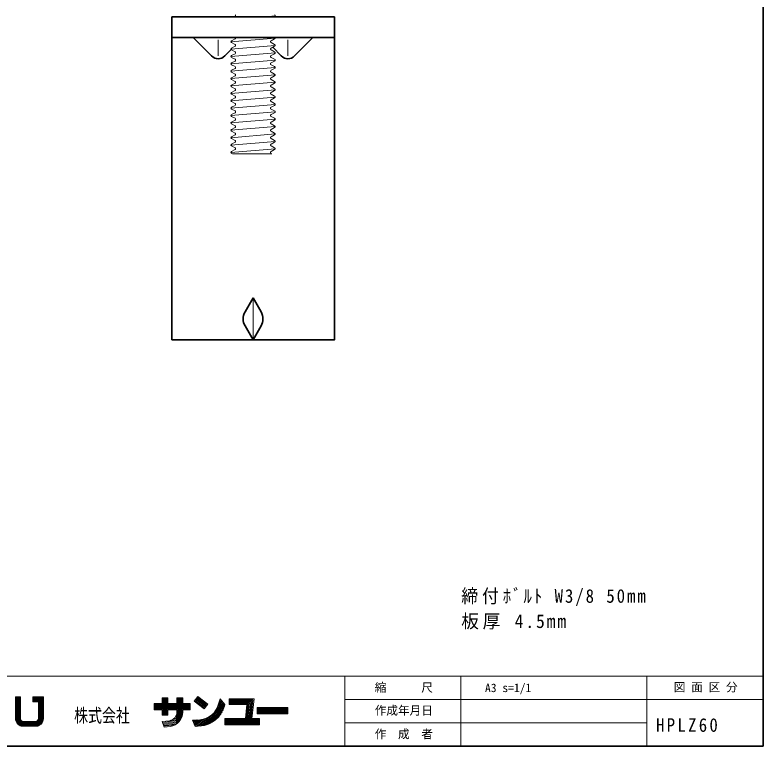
# Model space of a CAD drawing. Units: millimetres, scale not verified. Extents: x -405 to 405, y -286 to 286.
# Drawn here: x 244 to 405, y -286 to -128.8 of the extents above; entities that cross this region are included whole.
import ezdxf
from ezdxf.enums import TextEntityAlignment as Align

# ---------------------------------------------------------------- set-up
doc = ezdxf.new("R2010")
doc.units = ezdxf.units.MM
for name, color, linetype, lineweight in [('1-1_本体', 7, 'Continuous', 35), ('1-2_ボルト', 4, 'Continuous', 18), ('1-8_寸法', 4, 'Continuous', 18), ('F-0_枠図面', 4, 'Continuous', 18)]:
    doc.layers.add(name, color=color, linetype=linetype, lineweight=lineweight)
doc.layers.add('F-2_文字１', color=7, linetype='Continuous')
doc.layers.add('F-3_文字２', color=7, linetype='Continuous')
doc.styles.add('ＭＳ ゴシック', font='')
doc.styles.get('ＭＳ ゴシック').set_extended_font_data('MS Gothic')

msp = doc.modelspace()

# ---------------------------------------------------------------- linework, layer by layer
at = {"layer": '1-1_本体'}
for p, q in [((312.75, -129.147), (277.75, -129.147)), ((277.75, -129.147), (277.75, -198.647)), ((312.75, -133.647), (277.75, -133.647)), ((286.336, -137.597), (282.386, -133.647)), ((304.164, -137.597), (308.114, -133.647)), ((289.164, -137.597), (290.523, -136.239)), ((301.336, -137.597), (299.476, -135.737)), ((293.518, -192.647), (295.25, -189.647)), ((296.982, -192.647), (295.25, -189.647)), ((293.518, -195.647), (295.25, -198.647)), ((296.982, -195.647), (295.25, -198.647))]:
    msp.add_line(p, q, dxfattribs=at)
at = {"layer": '1-1_本体', "color": 4, "lineweight": 18}
for p, q in [((287.75, -134.147), (287.75, -137.597)), ((302.75, -134.147), (302.75, -137.597)), ((295.25, -189.647), (295.25, -198.647))]:
    msp.add_line(p, q, dxfattribs=at)
at = {"layer": '1-1_本体'}
msp.add_lwpolyline([(312.75, -129.147), (312.75, -198.647), (277.75, -198.647)], dxfattribs=at)
for centre, radius, start, end in [((287.75, -136.183), 2, 225, 315), ((302.75, -136.183), 2, 225, 315), ((296.116, -194.147), 3, 150, 210), ((294.384, -194.147), 3, 330, 30)]:
    msp.add_arc(centre, radius, start, end, dxfattribs=at)
at = {"layer": '1-2_ボルト'}
for p, q in [((297.95, -129.147), (300.013, -128.976)), ((290.487, -134.532), (300.013, -133.738)), ((291.386, -133.932), (290.605, -134.338)), ((291.386, -135.132), (290.605, -134.725)), ((299.114, -134.338), (299.895, -133.932)), ((299.114, -134.725), (299.895, -135.132)), ((290.487, -136.119), (300.013, -135.326)), ((291.386, -135.519), (290.605, -135.926)), ((291.386, -136.72), (290.605, -136.313)), ((299.114, -135.926), (299.895, -135.519)), ((299.114, -136.313), (299.895, -136.72)), ((290.487, -137.707), (300.013, -136.913)), ((291.386, -137.107), (290.605, -137.513)), ((291.386, -138.307), (290.605, -137.9)), ((299.114, -137.513), (299.895, -137.107)), ((299.114, -137.9), (299.895, -138.307)), ((290.487, -139.294), (300.013, -138.501)), ((291.386, -138.694), (290.605, -139.101)), ((291.386, -139.895), (290.605, -139.488)), ((299.114, -139.101), (299.895, -138.694)), ((299.114, -139.488), (299.895, -139.895)), ((290.487, -140.882), (300.013, -140.088)), ((291.386, -140.282), (290.605, -140.688)), ((291.386, -141.482), (290.605, -141.075)), ((299.114, -140.688), (299.895, -140.282)), ((299.114, -141.075), (299.895, -141.482)), ((290.487, -142.469), (300.013, -141.676)), ((290.487, -144.057), (300.013, -143.263)), ((291.386, -141.869), (290.605, -142.276)), ((291.386, -143.07), (290.605, -142.663)), ((299.114, -142.276), (299.895, -141.869)), ((299.114, -142.663), (299.895, -143.07)), ((290.487, -145.644), (300.013, -144.851)), ((291.386, -143.457), (290.605, -143.863)), ((291.386, -144.657), (290.605, -144.25)), ((299.114, -143.863), (299.895, -143.457)), ((299.114, -144.25), (299.895, -144.657)), ((290.487, -147.232), (300.013, -146.438)), ((291.386, -145.044), (290.605, -145.451)), ((291.386, -146.245), (290.605, -145.838)), ((299.114, -145.451), (299.895, -145.044)), ((299.114, -145.838), (299.895, -146.245)), ((290.487, -148.819), (300.013, -148.026)), ((291.386, -146.632), (290.605, -147.038)), ((291.386, -147.832), (290.605, -147.425)), ((299.114, -147.038), (299.895, -146.632)), ((299.114, -147.425), (299.895, -147.832)), ((290.487, -150.407), (300.013, -149.613)), ((291.386, -148.219), (290.605, -148.626)), ((291.386, -149.42), (290.605, -149.013)), ((299.114, -148.626), (299.895, -148.219)), ((299.114, -149.013), (299.895, -149.42)), ((290.487, -151.994), (300.013, -151.201)), ((291.386, -149.807), (290.605, -150.213)), ((291.386, -151.007), (290.605, -150.6)), ((299.114, -150.213), (299.895, -149.807)), ((299.114, -150.6), (299.895, -151.007)), ((290.487, -153.582), (300.013, -152.788)), ((291.386, -151.394), (290.605, -151.801)), ((291.386, -152.595), (290.605, -152.188)), ((299.114, -151.801), (299.895, -151.394)), ((299.114, -152.188), (299.895, -152.595)), ((290.487, -155.169), (300.013, -154.376)), ((291.386, -152.982), (290.605, -153.388)), ((291.386, -154.182), (290.605, -153.775)), ((299.114, -153.388), (299.895, -152.982)), ((299.114, -153.775), (299.895, -154.182)), ((290.487, -156.757), (300.013, -155.963)), ((291.386, -154.569), (290.605, -154.976)), ((291.386, -155.77), (290.605, -155.363)), ((291.386, -156.157), (290.605, -156.563)), ((299.114, -154.976), (299.895, -154.569)), ((299.114, -155.363), (299.895, -155.77)), ((299.114, -156.563), (299.895, -156.157)), ((290.487, -158.344), (300.013, -157.551)), ((291.386, -157.357), (290.605, -156.95)), ((291.386, -157.744), (290.605, -158.151)), ((299.114, -156.95), (299.895, -157.357)), ((299.114, -158.151), (299.895, -157.744)), ((290.815, -158.647), (290.605, -158.538))]:
    msp.add_line(p, q, dxfattribs=at)
msp.add_lwpolyline([(299.114, -158.538), (299.324, -158.647), (290.815, -158.647)], dxfattribs=at)
for centre, start, end in [((291.285, -128.976), 308.03348, 62.5), ((299.794, -128.976), 308.03348, 62.5), ((290.706, -134.532), 117.5, 242.5), ((291.285, -133.738), 297.5, 24.54287), ((291.285, -135.326), 297.5, 62.5), ((299.215, -134.532), 117.5, 242.5), ((299.794, -133.738), 297.5, 24.54287), ((299.794, -135.326), 297.5, 62.5), ((290.706, -136.119), 117.5, 242.5), ((291.285, -136.913), 297.5, 62.5), ((299.215, -136.119), 117.5, 242.5), ((299.794, -136.913), 297.5, 62.5), ((290.706, -137.707), 117.5, 242.5), ((291.285, -138.501), 297.5, 62.5), ((299.215, -137.707), 117.5, 242.5), ((299.794, -138.501), 297.5, 62.5), ((290.706, -139.294), 117.5, 242.5), ((291.285, -140.088), 297.5, 62.5), ((299.215, -139.294), 117.5, 242.5), ((299.794, -140.088), 297.5, 62.5), ((290.706, -140.882), 117.5, 242.5), ((291.285, -141.676), 297.5, 62.5), ((299.215, -140.882), 117.5, 242.5), ((299.794, -141.676), 297.5, 62.5), ((290.706, -142.469), 117.5, 242.5), ((291.285, -143.263), 297.5, 62.5), ((299.215, -142.469), 117.5, 242.5), ((299.794, -143.263), 297.5, 62.5), ((290.706, -144.057), 117.5, 242.5), ((291.285, -144.851), 297.5, 62.5), ((299.215, -144.057), 117.5, 242.5), ((299.794, -144.851), 297.5, 62.5), ((290.706, -145.644), 117.5, 242.5), ((291.285, -146.438), 297.5, 62.5), ((299.215, -145.644), 117.5, 242.5), ((299.794, -146.438), 297.5, 62.5), ((290.706, -147.232), 117.5, 242.5), ((291.285, -148.026), 297.5, 62.5), ((299.215, -147.232), 117.5, 242.5), ((299.794, -148.026), 297.5, 62.5), ((290.706, -148.819), 117.5, 242.5), ((291.285, -149.613), 297.5, 62.5), ((299.215, -148.819), 117.5, 242.5), ((299.794, -149.613), 297.5, 62.5), ((290.706, -150.407), 117.5, 242.5), ((291.285, -151.201), 297.5, 62.5), ((299.215, -150.407), 117.5, 242.5), ((299.794, -151.201), 297.5, 62.5), ((290.706, -151.994), 117.5, 242.5), ((291.285, -152.788), 297.5, 62.5), ((299.215, -151.994), 117.5, 242.5), ((299.794, -152.788), 297.5, 62.5), ((290.706, -153.582), 117.5, 242.5), ((291.285, -154.376), 297.5, 62.5), ((299.215, -153.582), 117.5, 242.5), ((299.794, -154.376), 297.5, 62.5), ((290.706, -155.169), 117.5, 242.5), ((291.285, -155.963), 297.5, 62.5), ((299.215, -155.169), 117.5, 242.5), ((299.794, -155.963), 297.5, 62.5), ((290.706, -156.757), 117.5, 242.5), ((291.285, -157.551), 297.5, 62.5), ((299.215, -156.757), 117.5, 242.5), ((299.794, -157.551), 297.5, 62.5), ((290.706, -158.344), 117.5, 242.5), ((299.215, -158.344), 117.5, 242.5)]:
    msp.add_arc(centre, 0.218, start, end, dxfattribs=at)
at = {"layer": 'F-0_枠図面', "color": 7, "lineweight": 35}
for p, q in [((405, -286), (405, -11)), ((405, -281), (405, -281))]:
    msp.add_line(p, q, dxfattribs=at)
at = {"layer": 'F-0_枠図面'}
for p, q in [((15.5, -271), (405, -271)), ((315, -286), (315, -271)), ((340, -286), (340, -271)), ((380, -286), (380, -271)), ((244.129, -280.091), (244.129, -275.428)), ((244.129, -275.428), (245.195, -275.428)), ((244.34, -280.219), (244.34, -275.428)), ((244.551, -280.219), (244.551, -275.428)), ((244.762, -280.219), (244.762, -275.428)), ((244.973, -280.219), (244.973, -275.428)), ((245.195, -280.091), (245.195, -275.428)), ((247.859, -275.428), (250.124, -275.428)), ((247.859, -276.494), (247.859, -275.428)), ((247.859, -276.494), (249.058, -276.494)), ((248.07, -276.494), (248.07, -275.428)), ((248.281, -276.494), (248.281, -275.428)), ((248.492, -276.494), (248.492, -275.428)), ((248.703, -276.494), (248.703, -275.428)), ((248.914, -276.494), (248.914, -275.428)), ((249.058, -280.091), (249.058, -276.494)), ((249.125, -276.494), (249.125, -275.428)), ((249.28, -280.219), (249.28, -275.428)), ((249.491, -280.219), (249.491, -275.428)), ((249.702, -280.219), (249.702, -275.428)), ((249.913, -280.219), (249.913, -275.428)), ((250.124, -280.091), (250.124, -275.428)), ((273.98, -276.873), (275.661, -276.873)), ((273.98, -278.191), (273.98, -276.873)), ((275.661, -276.873), (275.661, -275.621)), ((275.661, -275.621), (276.913, -275.621)), ((275.872, -279.345), (275.872, -275.621)), ((276.083, -279.345), (276.083, -275.621)), ((276.293, -279.345), (276.293, -275.621)), ((276.504, -279.345), (276.504, -275.621)), ((276.715, -279.345), (276.715, -275.621)), ((276.913, -276.873), (276.913, -275.621)), ((276.913, -276.873), (278.858, -276.873)), ((278.858, -275.621), (280.11, -275.621)), ((278.858, -276.873), (278.858, -275.621)), ((279.069, -281.031), (279.069, -275.621)), ((279.28, -280.824), (279.28, -275.621)), ((279.491, -280.572), (279.491, -275.621)), ((279.702, -280.251), (279.702, -275.621)), ((279.913, -279.801), (279.913, -275.621)), ((280.11, -276.873), (280.11, -275.621)), ((280.11, -276.873), (281.725, -276.873)), ((281.725, -278.191), (281.725, -276.873)), ((282.609, -276.35), (283.373, -275.357)), ((282.609, -276.35), (284.752, -277.998)), ((282.738, -276.183), (284.88, -277.83)), ((282.867, -276.015), (285.009, -277.663)), ((282.995, -275.848), (285.138, -277.496)), ((283.124, -275.681), (285.266, -277.329)), ((283.253, -275.514), (285.395, -277.162)), ((283.373, -275.357), (285.515, -277.005)), ((287.43, -277.984), (288.996, -276.836)), ((287.612, -277.588), (288.858, -276.675)), ((287.737, -277.235), (288.72, -276.514)), ((287.767, -277.136), (288.152, -275.851)), ((287.838, -276.9), (288.583, -276.354)), ((287.938, -276.565), (288.445, -276.193)), ((288.039, -276.229), (288.307, -276.033)), ((288.152, -275.851), (289.202, -277.077)), ((290.088, -277.104), (290.088, -275.851)), ((290.088, -275.851), (295.458, -275.851)), ((290.088, -276.062), (295.223, -276.062)), ((290.088, -276.273), (294.988, -276.273)), ((290.088, -276.484), (294.753, -276.484)), ((290.088, -276.695), (294.518, -276.695)), ((294.138, -280.189), (294.518, -276.695)), ((294.35, -280.189), (294.753, -276.484)), ((294.562, -280.189), (294.988, -276.273)), ((294.774, -280.189), (295.223, -276.062)), ((294.999, -280.07), (295.458, -275.851)), ((315, -276), (405, -276)), ((273.98, -276.926), (281.725, -276.926)), ((273.98, -277.137), (281.725, -277.137)), ((273.98, -277.348), (281.725, -277.348)), ((273.98, -277.559), (281.725, -277.559)), ((273.98, -277.77), (281.725, -277.77)), ((273.98, -277.98), (281.725, -277.98)), ((273.98, -278.191), (275.661, -278.191)), ((275.661, -279.345), (275.661, -278.191)), ((276.913, -278.191), (278.858, -278.191)), ((276.913, -279.345), (276.913, -278.191)), ((278.858, -278.72), (278.858, -278.191)), ((280.11, -278.191), (281.725, -278.191)), ((280.11, -278.715), (280.11, -278.191)), ((283.382, -281.735), (289.051, -277.579)), ((283.783, -281.703), (288.937, -277.925)), ((284.189, -281.667), (288.786, -278.297)), ((284.752, -277.998), (285.515, -277.005)), ((286.521, -279.173), (289.152, -277.244)), ((287.145, -278.453), (289.134, -276.996)), ((289.048, -277.592), (289.202, -277.077)), ((290.088, -276.906), (294.282, -276.906)), ((290.088, -277.104), (293.929, -277.104)), ((293.607, -280.07), (293.929, -277.104)), ((293.713, -280.189), (294.059, -277.012)), ((293.925, -280.189), (294.282, -276.906)), ((296.153, -279.048), (296.153, -277.73)), ((296.153, -277.73), (302.745, -277.73)), ((296.153, -277.888), (302.745, -277.888)), ((296.153, -278.099), (302.745, -278.099)), ((296.153, -278.31), (302.745, -278.31)), ((302.745, -279.048), (302.745, -277.73)), ((244.129, -280.113), (244.151, -280.113)), ((275.661, -279.345), (276.913, -279.345)), ((278.061, -280.233), (279.6, -280.041)), ((278.351, -279.984), (279.574, -279.832)), ((278.54, -279.748), (279.548, -279.623)), ((278.752, -281.12), (278.752, -279.327)), ((278.858, -281.12), (278.858, -278.723)), ((282.98, -281.768), (285.708, -279.769)), ((284.643, -281.596), (288.582, -278.709)), ((285.182, -281.462), (288.292, -279.183)), ((285.914, -281.187), (287.809, -279.798)), ((289.199, -281.454), (289.199, -280.07)), ((289.199, -280.07), (293.607, -280.07)), ((294.999, -280.07), (296.647, -280.07)), ((296.153, -278.521), (302.745, -278.521)), ((296.153, -278.732), (302.745, -278.732)), ((296.153, -278.943), (302.745, -278.943)), ((296.153, -279.048), (302.745, -279.048)), ((296.647, -281.454), (296.647, -280.07)), ((244.134, -280.219), (245.208, -280.219)), ((244.164, -280.43), (245.299, -280.43)), ((244.222, -280.641), (245.555, -280.641)), ((244.313, -280.851), (249.94, -280.851)), ((244.442, -281.062), (249.811, -281.062)), ((244.622, -281.273), (249.631, -281.273)), ((244.882, -281.484), (249.371, -281.484)), ((245.347, -281.695), (248.905, -281.695)), ((245.794, -280.691), (248.459, -280.691)), ((248.698, -280.641), (250.031, -280.641)), ((248.953, -280.43), (250.089, -280.43)), ((249.044, -280.219), (250.119, -280.219)), ((275.712, -280.738), (277.236, -280.548)), ((275.712, -280.738), (276.122, -281.949)), ((275.781, -280.942), (279.563, -280.471)), ((275.85, -281.146), (279.384, -280.706)), ((275.919, -281.35), (279.16, -280.946)), ((275.988, -281.554), (278.867, -281.195)), ((276.057, -281.758), (278.447, -281.46)), ((277.243, -280.547), (279.626, -280.251)), ((282.22, -280.466), (283.805, -280.337)), ((282.22, -280.466), (282.78, -281.784)), ((282.314, -280.687), (282.665, -280.43)), ((282.398, -280.887), (283.066, -280.397)), ((282.483, -281.086), (283.467, -280.365)), ((282.568, -281.285), (283.869, -280.332)), ((282.653, -281.485), (284.3, -280.277)), ((282.737, -281.684), (284.834, -280.148)), ((282.78, -281.784), (284.096, -281.678)), ((289.199, -280.189), (296.647, -280.189)), ((289.199, -280.4), (296.647, -280.4)), ((289.199, -280.611), (296.647, -280.611)), ((289.199, -280.822), (296.647, -280.822)), ((289.199, -281.033), (296.647, -281.033)), ((289.199, -281.244), (296.647, -281.244)), ((289.199, -281.454), (296.647, -281.454)), ((315, -281), (380, -281)), ((245.794, -281.756), (248.459, -281.756)), ((276.122, -281.949), (277.404, -281.789))]:
    msp.add_line(p, q, dxfattribs=at)
at = {"layer": 'F-0_枠図面', "color": 7, "lineweight": 35}
msp.add_lwpolyline([(15.5, -11), (15.5, -286), (405, -286)], dxfattribs=at)
at = {"layer": 'F-0_枠図面'}
for centre, radius, start, end in [((283.531, -275.946), 4.4, 273.5696, 344.30289), ((283.527, -275.942), 5.762, 273.9684, 344.73839), ((245.794, -280.091), 1.665, 179.99979, 270.00009), ((245.794, -280.091), 0.6, 179.99979, 270.00009), ((248.459, -280.091), 0.6, 270.00009, 0), ((248.459, -280.091), 1.665, 270.00009, 0), ((277.007, -278.711), 1.851, 277.12369, 0.28418), ((277.007, -278.711), 3.103, 277.45369, 359.92859)]:
    msp.add_arc(centre, radius, start, end, dxfattribs=at)

# ---------------------------------------------------------------- texts
at = {"layer": '1-8_寸法', "color": 7, "char_height": 2.933, "attachment_point": 7, "style": 'ＭＳ ゴシック'}
for s, insert in [('\\T1.24;\\W0.9;締付ﾎﾞﾙﾄ\\~W3/8\\~50mm', (340.063, -255.907)), ('\\T1.21;\\W0.95;板厚\\~4.5mm', (340.061, -260.937))]:
    msp.add_mtext(s, dxfattribs=dict(at, insert=insert))
at = {"layer": 'F-0_枠図面', "color": 7, "style": 'ＭＳ ゴシック', "width": 0.75}
msp.add_text('株式会社', height=2.933, dxfattribs=at).set_placement((256.74, -281.775), align=Align.BOTTOM_LEFT)
at = {"layer": 'F-2_文字１', "style": 'ＭＳ ゴシック'}
for s, p in [('縮\u3000\u3000\u3000尺', (321.443, -274.898)), ('図 面 区 分', (385.788, -274.816)), ('作成年月日', (321.443, -279.825)), ('作\u3000成\u3000者', (321.443, -284.898))]:
    msp.add_text(s, height=1.833, dxfattribs=at).set_placement(p, align=Align.BOTTOM_LEFT)
at = {"layer": 'F-3_文字２', "style": 'ＭＳ ゴシック'}
msp.add_text('A3 s=1/1', height=1.833, dxfattribs=at).set_placement((345.16, -274.951), align=Align.BOTTOM_LEFT)
at = {"layer": 'F-3_文字２', "insert": (381.976, -282.993), "char_height": 2.933, "attachment_point": 7, "style": 'ＭＳ ゴシック'}
msp.add_mtext('\\T1.28;\\W0.9;HPLZ60', dxfattribs=at)

doc.saveas('drawing.dxf')
